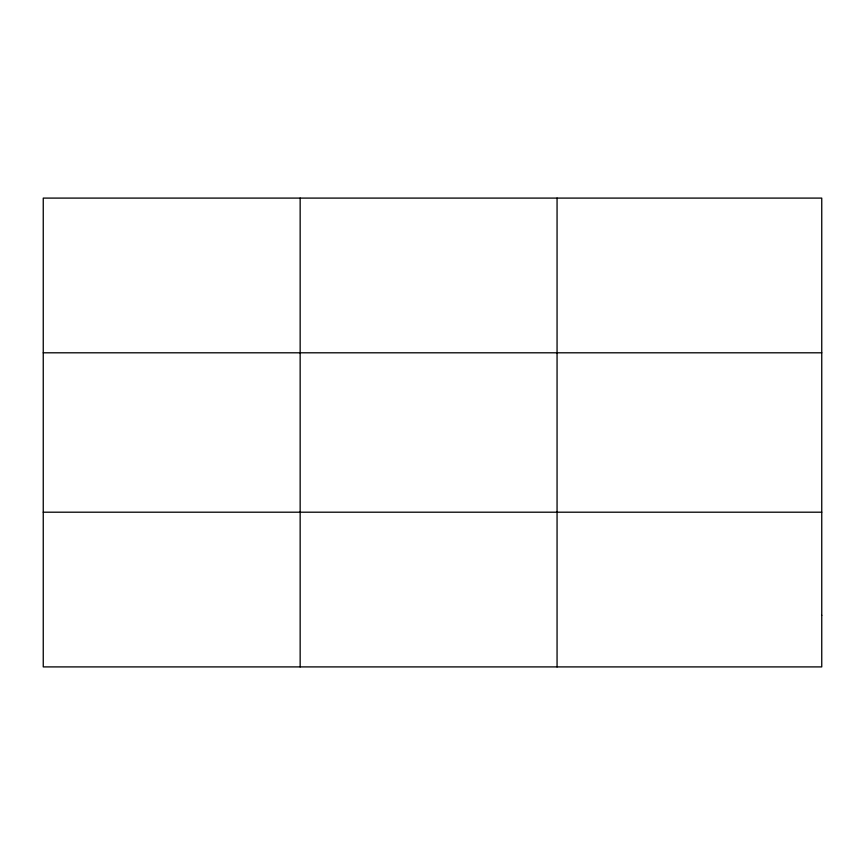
<?xml version="1.0" encoding="UTF-8"?>
<svg xmlns="http://www.w3.org/2000/svg" width="865" height="865" viewBox="0 0 865 865"><rect width="100%" height="100%" fill="white"/><g stroke="black" fill="none" stroke-linecap="round" stroke-linejoin="round"><path stroke-width="1.3" d="M300.155 198.096L300.155 666.904M557.06 198.096L557.06 666.904M43.25 352.801L821.75 352.801M43.25 512.199L821.75 512.199M821.75 615.339L821.75 666.904L43.25 666.904L43.25 198.096L821.75 198.096L821.75 615.339"/></g></svg>
